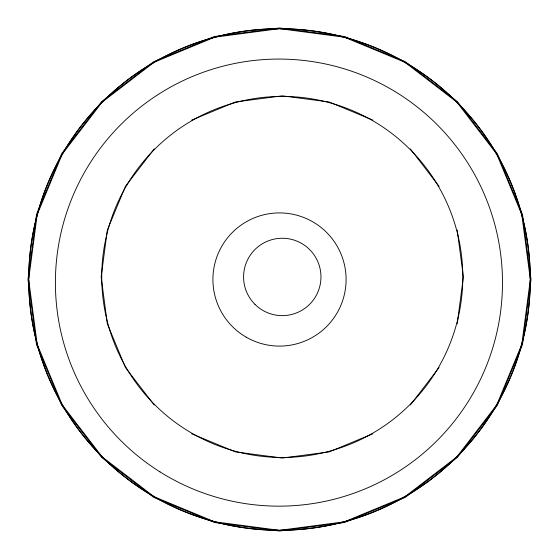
<?xml version="1.0" encoding="UTF-8"?>
<svg xmlns="http://www.w3.org/2000/svg" width="559" height="559" viewBox="0 0 559 559"><rect width="100%" height="100%" fill="white"/><g stroke="black" fill="none" stroke-linecap="round" stroke-linejoin="round"><path stroke-width="0.84" d="M457.213 323.815L463.383 276.943L457.213 230.063M154.2 148.876L125.419 186.385L107.328 230.063L101.151 276.943L107.328 323.815L125.419 367.501L154.2 405.009M410.341 405.009L439.122 367.501M191.709 120.087L235.395 101.997L282.267 95.827L329.146 101.997L372.825 120.087M372.825 433.791L329.146 451.889L282.267 458.059L235.395 451.889L191.709 433.791M410.341 148.876L439.122 186.385M530.232 280.366A250.732 250.732 0 0 1 521.917 343.561M521.694 344.393A250.732 250.732 0 0 1 344.393 521.694M343.561 521.917A250.732 250.732 0 0 1 280.366 530.232M278.634 530.232A250.732 250.732 0 0 1 215.439 521.917M214.607 521.694A250.732 250.732 0 0 1 37.306 344.393M37.083 343.561A250.732 250.732 0 0 1 28.768 280.366M28.768 278.634A250.732 250.732 0 0 1 37.083 215.439M37.306 214.607A250.732 250.732 0 0 1 214.607 37.306M215.439 37.083A250.732 250.732 0 0 1 278.634 28.768M280.366 28.768A250.732 250.732 0 0 1 343.561 37.083M344.393 37.306A250.732 250.732 0 0 1 521.694 214.607M521.917 215.439A250.732 250.732 0 0 1 530.232 278.634M36.524 214.397L27.95 279.5L36.524 344.603L61.651 405.275L101.626 457.374L153.725 497.349L214.397 522.476L279.5 531.05L344.603 522.476L405.275 497.349L457.374 457.374L497.349 405.275L522.476 344.603L531.05 279.5L522.476 214.397L497.349 153.725L457.374 101.626L405.275 61.651L344.603 36.524L279.5 27.95L214.397 36.524L153.725 61.651L101.626 101.626L61.651 153.725L36.524 214.397M37.208 214.579L28.663 279.5L37.208 344.421L62.266 404.919L102.129 456.871L154.081 496.734L214.579 521.792L279.5 530.337L344.421 521.792L404.919 496.734L456.871 456.871L496.734 404.919L521.792 344.421L530.337 279.5L521.792 214.579L496.734 154.081L456.871 102.129L404.919 62.266L344.421 37.208L279.5 28.663L214.579 37.208L154.081 62.266L102.129 102.129L62.266 154.081L37.208 214.579M154.081 496.734A250.837 250.837 0 0 0 530.337 279.5A250.837 250.837 0 0 0 154.081 62.266A250.837 250.837 0 0 0 154.081 496.734M246.205 337.168A66.591 66.591 0 0 0 346.091 279.5A66.591 66.591 0 0 0 246.205 221.832A66.591 66.591 0 0 0 246.205 337.168M159.993 471.88A223.544 223.544 0 0 0 502.331 291.001A223.544 223.544 0 0 0 174.513 84.961A223.544 223.544 0 0 0 159.993 471.88M254.911 304.299A38.69 38.69 0 0 0 319.643 286.956A38.69 38.69 0 0 0 272.254 239.566A38.69 38.69 0 0 0 254.911 304.299M154.612 404.597A180.529 180.529 0 0 0 456.647 323.668A180.529 180.529 0 0 0 235.542 102.563A180.529 180.529 0 0 0 154.612 404.597"/></g></svg>
